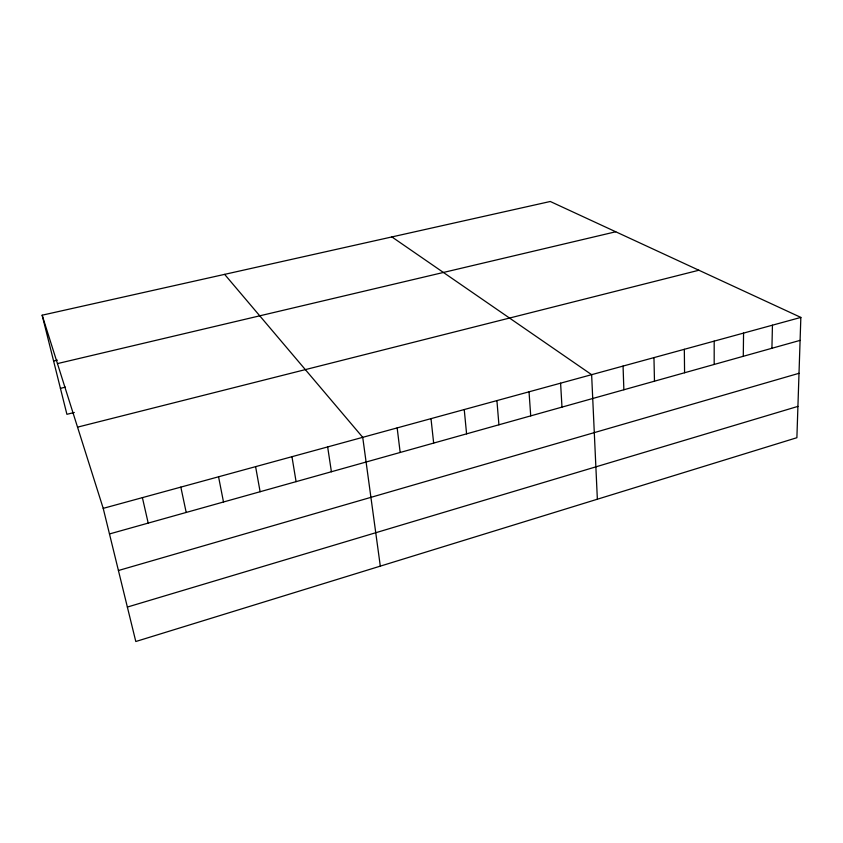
<?xml version="1.0" encoding="UTF-8"?>
<svg xmlns="http://www.w3.org/2000/svg" width="843" height="843" viewBox="0 0 843 843"><rect width="100%" height="100%" fill="white"/><g stroke="black" fill="none" stroke-linecap="round" stroke-linejoin="round"><path stroke-width="1.26" d="M714.179 364.45L714.19 341.13M743.284 356.294L743.558 333.09M771.925 348.264L772.441 325.187M800.85 317.411L796.888 437.707L135.797 641.512L103.215 508.361L42.15 315.198L550.279 201.488L800.85 317.411L103.215 508.361M127.367 607.065L797.921 406.389M118.42 570.521L799.006 373.301M109.474 533.956L800.091 340.372M77.535 427.148L698.879 270.234M74.321 412.469L66.913 414.313L42.15 315.198M60.422 388.349L65.427 387.137M53.604 361.036L57.398 360.151M57.45 363.596L615.727 231.772M391.9 236.936L591.628 374.671L597.36 499.214M224.617 274.365L362.722 437.327L380.309 566.127M142.393 497.633L148.199 523.103M180.834 487.106L186.198 512.449M218.558 476.78L223.5 501.996M255.598 466.653L260.118 491.732M291.952 456.695L296.083 481.648M327.653 446.927L331.404 471.753M397.158 427.896L400.172 452.47M430.994 418.644L433.66 443.081M464.24 409.54L466.579 433.86M496.917 400.594L498.919 424.788M529.025 391.805L530.721 415.873M560.595 383.175L561.986 407.116M623.061 366.073L623.862 389.772M653.957 357.622L654.474 381.184M684.326 349.308L684.579 372.754"/></g></svg>
